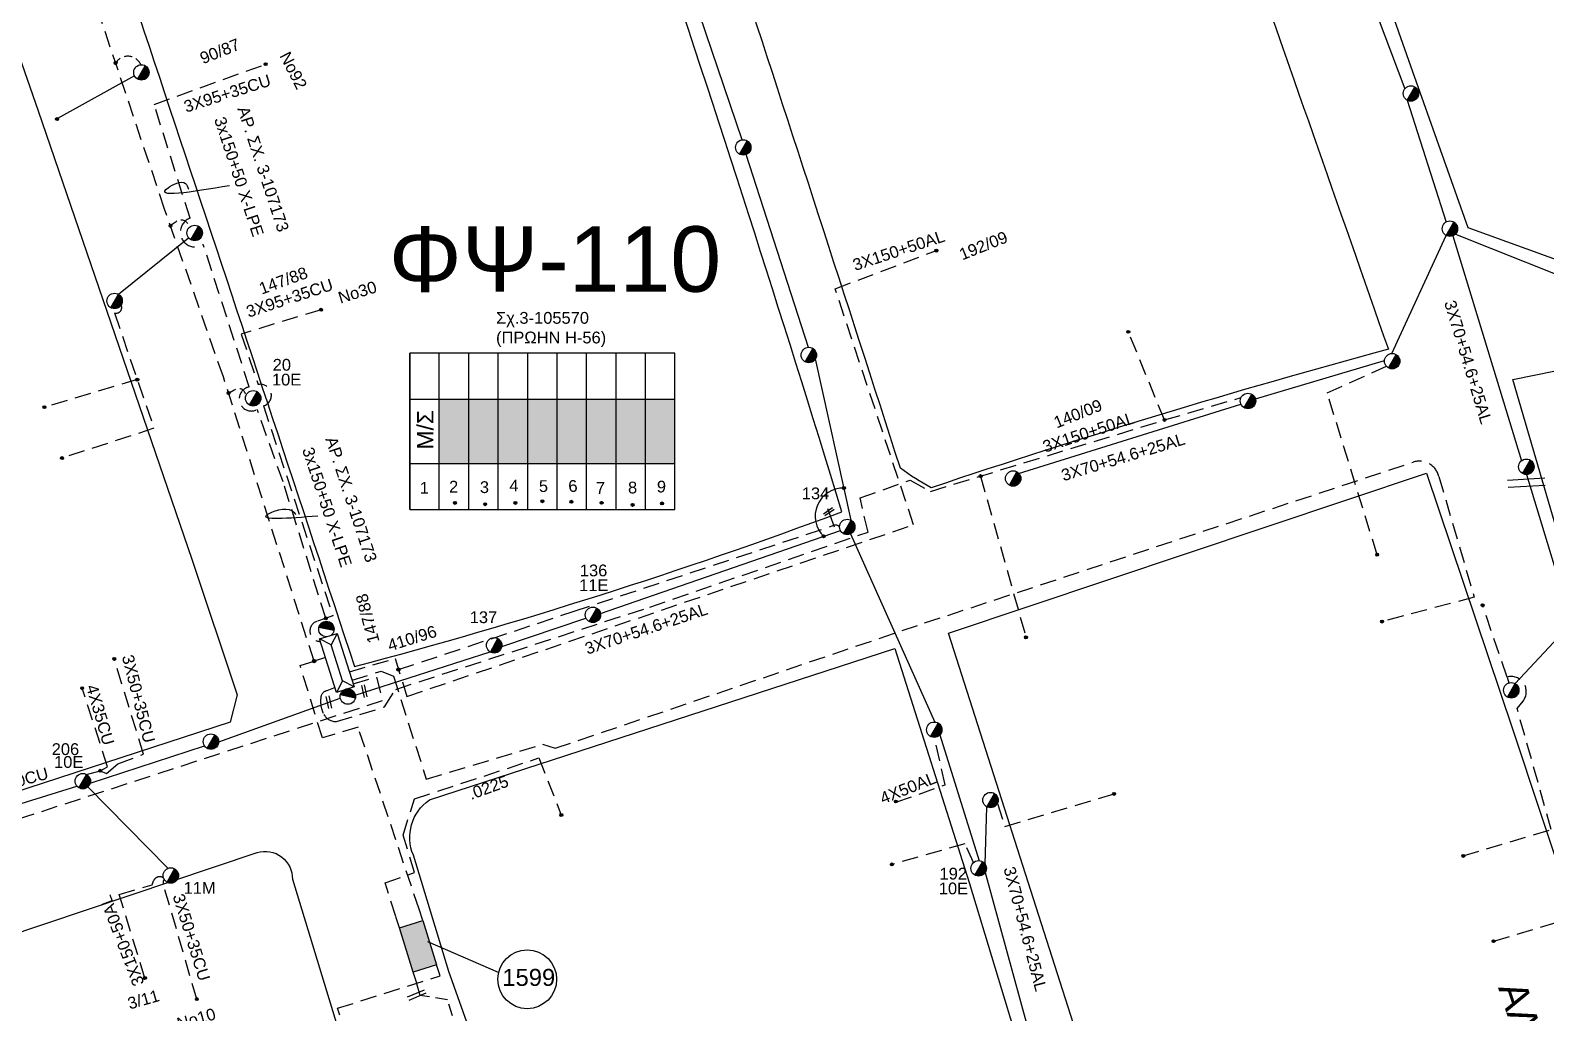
# Model space of a CAD drawing. Header units: millimetres. Extents: x 8791 to 11104, y 1833 to 2902.
# Drawn here: x 10250 to 10486.3, y 1958.5 to 2111.8 of the extents above; entities that cross this region are included whole.
import ezdxf
from ezdxf.enums import TextEntityAlignment as Align

# ---------------------------------------------------------------- set-up
doc = ezdxf.new("R2010")
doc.units = ezdxf.units.MM
doc.linetypes.add('DASHED', pattern=[19.05, 12.7, -6.35])
for name, color, linetype in [('Link Box 4 Διευθύνσεων', 7, 'Continuous'), ('Άγνωστα', 7, 'Continuous'), ('Ασφαλειοκιβώτια Χ.Τ 9 αναχωρήσεων', 7, 'Continuous'), ('Γέφυρες Εναερίου Δικτύου', 7, 'Continuous'), ('Γυμνά εναέρια ΧΤ (3Φ)   3x50+35CU', 7, 'Continuous'), ('Γυμνά εναέρια ΧΤ (3Φ)   4x35CU', 7, 'Continuous'), ('Γυμνά εναέρια ΧΤ (3Φ)   4x50AL', 7, 'Continuous'), ('Επιγραφές - Σχήματα', 7, 'Continuous'), ('Καλώδια ΧΤ   3x150+50AL', 7, 'DASHED'), ('Καλώδια ΧΤ   3x150+50AL XLPE', 7, 'DASHED'), ('Καλώδια ΧΤ   3x150AL+50CU', 7, 'DASHED'), ('Καλώδια ΧΤ   3x95+35CU', 7, 'DASHED'), ('Μηχανική τομή', 7, 'Continuous'), ('Στύλος ΦΜ', 7, 'Continuous'), ('Στύλος ΦΜ @ 1', 7, 'Continuous'), ('Συνδέσεις', 7, 'Continuous'), ('Συνεστραμμένα ΧΤ   3x70+54.6+25AL', 7, 'SYN_LINE'), ('Τομή', 7, 'Continuous'), ('Υποσταθμός εναέριος 2 στύλων', 7, 'Continuous'), ('Υποσταθμός πόλεως', 7, 'Continuous'), ('Υπόβαθρο ΔΕΗ', 7, 'Continuous'), ('Υπόγεια Καλώδια Δικτύου ΧΤ   .10', 7, 'DASHED'), ('Υπόγεια καλώδια Παροχών ΧΤ   .0225', 7, 'DASHED')]:
    doc.layers.add(name, color=color, linetype=linetype)
doc.styles.add('ar', font='ARIAL.TTF')
doc.styles.add('arial', font='ARIAL.TTF')
doc.styles.get("Standard").update_dxf_attribs({"font": 'ARIAL.TTF'})
doc.linetypes.add('SYN_LINE', pattern='A,0.5,-0.0001,["/\\/\\/\\/",Standard,S=0.1,R=0,X=0,Y=-0.05],-0.25', length=0.7501)

# ---------------------------------------------------------------- blocks, each defined once
blk = doc.blocks.new('ΥΠΑΡΧΩΝ ΤΣΙΜΕΝΤΕΝΙΟΣ ΣΤΥΛΟΣ')
at = {"layer": 'Στύλος ΦΜ'}
blk.add_hatch(color=256, dxfattribs=at).paths.add_polyline_path([(-1.29, -2.28, 0.574793), (2.62, 0, 0.268822), (1.3, 2.27)])
blk.add_line((-1.29, -2.28), (1.3, 2.27), dxfattribs=at)
blk.add_circle((0, 0), 2.62, dxfattribs=at)
at = {"layer": 'Στύλος ΦΜ', "flags": 4}
for tag, p in [('ΑΡΙΘΜΟΣ', (-4.68, 8.05)), ('ΤΥΠΟΣ', (-4.91, 3.03))]:
    blk.add_attdef(tag, p, '', height=4, dxfattribs=at)
blk = doc.blocks.new('ΥΠΟΣΤΑΘΜΟΣ ΕΝΑΕΡΙΟΣ ΕΠΙ 2 ΣΤΥΛΩΝ')
at = {"layer": 'Υποσταθμός εναέριος 2 στύλων', "linetype": 'Continuous'}
for points in [[(-11.97, -2.11, 0.574793), (-8.45, -0.07, 0.268822), (-9.64, 1.98)], [(9.68, -2.15, 0.574793), (13.19, -0.1, 0.268822), (12.01, 1.95)]]:
    blk.add_hatch(color=256, dxfattribs=at).paths.add_polyline_path(points)
for p, q in [((-11.97, -2.11), (-9.64, 1.98)), ((9.68, -2.15), (12.01, 1.95))]:
    blk.add_line(p, q, dxfattribs=at)
for centre in [(-10.81, -0.07), (10.84, -0.1)]:
    blk.add_circle(centre, 2.36, dxfattribs=at)
at = {"layer": 'Υποσταθμός πόλεως', "linetype": 'Continuous', "ltscale": 40}
blk.add_lwpolyline([(-8.57, 2.82), (8.57, 2.82), (8.57, -2.82), (-8.57, -2.82)], close=True, dxfattribs=at)
for points in [[(-5.75, 0), (-8.57, 2.82)], [(-8.57, -2.82), (-5.75, 0)], [(-5.75, 0), (5.75, 0)], [(5.75, 0), (8.57, 2.82)], [(8.57, -2.82), (5.75, 0)]]:
    blk.add_lwpolyline(points, dxfattribs=at)
at = {"layer": 'Υποσταθμός εναέριος 2 στύλων', "ltscale": 40, "flags": 1}
for tag, p in [('ΜΕΤΑΣΧΗΜΑΤΙΣΜΟΣ', (14.09, 2.51)), ('ΙΣΧΥΣ', (14.07, -0.28)), ('ΑΡΙΘΜΟΣ', (14.19, -3))]:
    blk.add_attdef(tag, p, '', height=1.8, dxfattribs=at)
blk = doc.blocks.new('ΤΟΜΗ')
at = {"layer": 'Τομή', "ltscale": 40}
for p, q in [((-5.68, 0), (5.68, 0)), ((5.68, -2.33), (-5.68, -2.33))]:
    blk.add_line(p, q, dxfattribs=at)
blk = doc.blocks.new('ΑΣΦΑΛΕΙΟΚΙΒΩΤΙΟ ΥΠΟΣΤΑΘΜΟΥ 9 ΑΝΑΧΩΡΗΣΕΩΝ')
at = {"layer": 'Ασφαλειοκιβώτια Χ.Τ 9 αναχωρήσεων', "ltscale": 40}
for p, q in [((-23.8, 40.36), (24.02, 40.36)), ((-9.72, 40.36), (-9.72, -40.64)), ((9.94, 40.36), (9.94, -40.64)), ((-23.8, 31.36), (24.02, 31.36)), ((-23.8, 22.36), (24.02, 22.36)), ((-23.8, 13.36), (24.02, 13.36)), ((-23.8, 4.36), (24.02, 4.36)), ((-23.8, -4.64), (24.02, -4.64)), ((-23.8, -13.64), (24.02, -13.64)), ((-23.8, -22.64), (24.02, -22.64)), ((-23.8, -31.64), (24.02, -31.64))]:
    blk.add_line(p, q, dxfattribs=at)
at = {"layer": 'Ασφαλειοκιβώτια Χ.Τ 9 αναχωρήσεων'}
blk.add_lwpolyline([(-23.8, -40.64), (24.02, -40.64), (24.02, 40.36), (-23.8, 40.36)], close=True, dxfattribs=at)
for s, rotation, p in [('1', 270, (-18.96, 37.31)), ('2', 270, (-18.6, 28.38)), ('3', 270, (-18.74, 18.97)), ('4', 270, (-18.26, 9.95)), ('5', 270, (-18.42, 0.93)), ('6', 274.9707, (-18.52, -8.21)), ('7', 270, (-19, -16.47)), ('8', 270, (-18.86, -26.29)), ('9', 266.863, (-18.5, -35))]:
    blk.add_text(s, height=3.6, rotation=rotation, dxfattribs=at).set_placement(p)
at = {"layer": 'Ασφαλειοκιβώτια Χ.Τ 9 αναχωρήσεων', "ltscale": 40}
for tag, height, p in [('ΟΝΟΜΑ', 5, (-0.16, 44.31)), ('ΚΕΙΜΕΝΟ 1', 2, (17.06, 35.59)), ('ΚΕΙΜΕΝΟ 2', 2, (17.06, 26.88)), ('ΚΕΙΜΕΝΟ 3', 2, (17.06, 17.69)), ('ΚΕΙΜΕΝΟ 4', 2, (17.06, 8.71)), ('ΚΕΙΜΕΝΟ 5', 2, (17.06, -0.13)), ('ΚΕΙΜΕΝΟ 6', 2, (17.06, -9.05)), ('ΚΕΙΜΕΝΟ 7', 2, (17.06, -18.13)), ('ΚΕΙΜΕΝΟ 8', 2, (17.06, -26.85)), ('ΚΕΙΜΕΝΟ 9', 2, (17.06, -35.99)), ('ΣΧ', 2, (-0.1, -42.64))]:
    blk.add_attdef(tag, text='', height=height, dxfattribs=at).set_placement(p, align=Align.MIDDLE_CENTER)
blk = doc.blocks.new('_ΣΥΝΔΕΣΗ')
at = {"layer": 'Συνδέσεις', "linetype": 'SYN_LINE', "ltscale": 40}
blk.add_hatch(color=256, dxfattribs=at).paths.add_polyline_path([(0.5, -0.01, 1), (-0.5, -0.01, 1)])
at = {"layer": 'Συνδέσεις'}
blk.add_circle((0, -0.01), 0.5, dxfattribs=at)
blk = doc.blocks.new('ΜΗΧΑΝΙΚΗ ΤΟΜΗ')
at = {"layer": 'Μηχανική τομή', "ltscale": 40}
for p, q in [((-1.89, 0.78), (1.89, 0.78)), ((1.89, 0), (-1.89, 0))]:
    blk.add_line(p, q, dxfattribs=at)
blk = doc.blocks.new('LINK BOX 4 ΑΝΑΧΩΡΗΣΕΩΝ')
at = {"layer": 'Link Box 4 Διευθύνσεων', "ltscale": 40}
blk.add_hatch(color=256, dxfattribs=at).paths.add_polyline_path([(-3.54, 0), (-3.54, -4.67), (3.54, -4.67), (3.54, 0)])
for p, q in [((-3.54, 0), (-5.33, 0)), ((5.33, 0), (3.54, 0)), ((-3.54, -4.67), (-5.33, -4.67)), ((5.33, -4.67), (3.54, -4.67))]:
    blk.add_line(p, q, dxfattribs=at)
blk.add_lwpolyline([(-3.54, -4.67), (-3.54, 0), (3.54, 0), (3.54, -4.67)], close=True, dxfattribs=at)
blk = doc.blocks.new('τομή_')
at = {"layer": 'Επιγραφές - Σχήματα'}
for p, q in [((-1.29, -0.22), (0.13, 0.75)), ((-1.08, -0.46), (0.34, 0.51)), ((-0.66, 0.62), (-0.29, -0.37))]:
    blk.add_line(p, q, dxfattribs=at)

msp = doc.modelspace()

# ---------------------------------------------------------------- hatches: boundary and pattern name
at = {"layer": 'Ασφαλειοκιβώτια Χ.Τ 9 αναχωρήσεων', "ltscale": 20}
for color, points in [(30, [(10313.75, 2054.23), (10313.75, 2044.2), (10318.34, 2044.2), (10318.34, 2054.23)]), (62, [(10318.34, 2054.23), (10318.34, 2044.2), (10322.94, 2044.2), (10322.94, 2054.23)]), (133, [(10322.94, 2054.23), (10322.94, 2044.2), (10327.53, 2044.2), (10327.53, 2054.23)]), (6, [(10327.53, 2054.23), (10327.53, 2044.2), (10332.13, 2044.2), (10332.13, 2054.23)]), (151, [(10332.13, 2054.23), (10332.13, 2044.2), (10336.72, 2044.2), (10336.72, 2054.23)]), (1, [(10336.72, 2054.23), (10336.72, 2044.2), (10341.31, 2044.2), (10341.31, 2054.23)]), (5, [(10341.31, 2054.23), (10341.31, 2044.2), (10345.91, 2044.2), (10345.91, 2054.23)]), (2, [(10345.91, 2054.23), (10345.91, 2044.2), (10350.5, 2044.2), (10350.5, 2054.23)])]:
    msp.add_hatch(color=color, dxfattribs=at).paths.add_polyline_path(points)

# ---------------------------------------------------------------- linework, layer by layer
at = {"layer": 'Άγνωστα', "color": 151, "linetype": 'SYN_LINE', "ltscale": 15}
msp.add_lwpolyline([(10266.21, 2104.7), (10254.2, 2098)], dxfattribs=at)
at = {"layer": 'Άγνωστα', "color": 151, "linetype": 'DASHED', "ltscale": 0.2}
msp.add_lwpolyline([(10264.14, 2068.93, -0.657599), (10263.1, 2067.68), (10269.26, 2049.69, -0.042907), (10269.26, 2049.69), (10254.91, 2045.04)], format="xyb", dxfattribs=at)
msp.add_lwpolyline([(10266.66, 2057.29), (10252.16, 2052.99)], dxfattribs=at)
at = {"layer": 'Άγνωστα', "color": 62, "linetype": 'DASHED', "ltscale": 0.2}
msp.add_lwpolyline([(10398.16, 2042.24), (10405.3, 2016.86)], dxfattribs=at)
at = {"layer": 'Γέφυρες Εναερίου Δικτύου', "color": 133, "linetype": 'DASHED', "ltscale": 0.2}
msp.add_lwpolyline([(10299.73, 2011.71), (10306.85, 2013.79), (10306.85, 2013.79), (10308.71, 2007.86), (10387.7, 2034.65), (10375.48, 2071.47), (10391.28, 2077.41)], dxfattribs=at)
at = {"layer": 'Γέφυρες Εναερίου Δικτύου', "color": 62, "linetype": 'DASHED', "ltscale": 0.2}
msp.add_lwpolyline([(10460, 2029.97), (10452.22, 2055.23), (10461.45, 2059.38)], dxfattribs=at)
at = {"layer": 'Γέφυρες Εναερίου Δικτύου', "color": 1, "linetype": 'DASHED', "ltscale": 0.2}
msp.add_lwpolyline([(10300.15, 2010.39), (10304.69, 2011.81), (10306.61, 2011), (10311.72, 1994.96), (10329.87, 2000.4), (10331.82, 1999.77), (10389.43, 2019.32), (10465.62, 2044.41, -0.439227), (10469.62, 2042.18), (10475.14, 2023.34), (10460.77, 2019.55)], format="xyb", dxfattribs=at)
at = {"layer": 'Γέφυρες Εναερίου Δικτύου', "color": 133, "linetype": 'DASHED', "ltscale": 0.2}
msp.add_lwpolyline([(10307.39, 2012.06), (10334.79, 2021.16), (10375.28, 2034.56, -0.319736), (10376.17, 2034.28)], format="xyb", dxfattribs=at)
at = {"layer": 'Γέφυρες Εναερίου Δικτύου', "color": 27, "linetype": 'DASHED', "ltscale": 0.2}
for points in [[(10480.25, 2010.89), (10476.45, 2022.07)], [(10400.79, 1991.16), (10401.94, 1987.57), (10418.97, 1992.65)], [(10397.06, 1981.94), (10395.73, 1984.86), (10384.32, 1981.65)]]:
    msp.add_lwpolyline(points, dxfattribs=at)
for points in [[(10473.43, 1982.97), (10487.16, 1987.12), (10481.83, 2005.96), (10482.76, 2007.15, 0.721494), (10480.25, 2010.89), (10480.55, 2009.97)], [(10478.18, 1969.68), (10503.36, 1977.17, -0.282075), (10504.64, 1976.83, 0.429014)]]:
    msp.add_lwpolyline(points, format="xyb", dxfattribs=at)
at = {"layer": 'Γέφυρες Εναερίου Δικτύου', "color": 2}
for points in [[(10279.36, 2000.78), (10298.3, 2007.61)], [(10259.32, 1994.32), (10277.16, 2000.15)], [(10222.76, 1983.15), (10257.24, 1993.87)]]:
    msp.add_lwpolyline(points, dxfattribs=at)
at = {"layer": 'Γυμνά εναέρια ΧΤ (3Φ)   3x50+35CU', "color": 2, "linetype": 'DASHED', "ltscale": 0.2}
msp.add_lwpolyline([(10260.86, 1996.28), (10261.85, 1995.84), (10263.63, 1997.36), (10267.63, 1998.84), (10263.06, 2013.72)], dxfattribs=at)
msp.add_lwpolyline([(10275.94, 1960.64), (10270.71, 1978.63, -0.247115), (10270.86, 1979.33, -0.473413)], format="xyb", dxfattribs=at)
at = {"layer": 'Γυμνά εναέρια ΧΤ (3Φ)   4x35CU', "color": 2, "linetype": 'DASHED', "ltscale": 0.2}
msp.add_lwpolyline([(10258.76, 1995.69), (10260.86, 1996.28), (10262.03, 1996.9), (10258.06, 2009.15)], dxfattribs=at)
at = {"layer": 'Γυμνά εναέρια ΧΤ (3Φ)   4x50AL', "color": 27, "linetype": 'DASHED', "ltscale": 0.2}
msp.add_lwpolyline([(10384.97, 1991.37), (10392.63, 1994.08), (10390.96, 2001.47)], dxfattribs=at)
at = {"layer": 'Επιγραφές - Σχήματα'}
msp.add_lwpolyline([(10322.98, 1964.77), (10311.98, 1969.56)], dxfattribs=at)
msp.add_circle((10327.46, 1963.74), 4.59, dxfattribs=at)
at = {"layer": 'Επιγραφές - Σχήματα', "color": 0, "ltscale": 0.2}
for points in [[(10281.06, 2087.53), (10271.45, 2087.21), (10274.18, 2087.9), (10274.64, 2086.98)], [(10294.8, 2035.99), (10286.93, 2036.23), (10290.81, 2036.81), (10291.38, 2036.27)]]:
    msp.add_spline(points, degree=3, dxfattribs=at)
at = {"layer": 'Καλώδια ΧΤ   3x150+50AL', "color": 62, "ltscale": 0.2}
msp.add_lwpolyline([(10426.84, 2050.99), (10421.2, 2064.75)], dxfattribs=at)
msp.add_lwpolyline([(10297.49, 2009.25), (10296.2, 2008.74, 0.340825), (10295.29, 2007.74, 0.164251), (10295.76, 2005.02, 0.268737), (10297.73, 2003.93), (10305.19, 2006.22), (10306.97, 2008.97), (10346.59, 2021.8), (10380.61, 2033.49), (10379.36, 2038.84), (10387.16, 2041.59), (10390.35, 2039.85), (10426.84, 2050.99), (10438.79, 2054.5)], format="xyb", dxfattribs=at)
at = {"layer": 'Καλώδια ΧΤ   3x150+50AL', "color": 2, "ltscale": 0.2}
msp.add_lwpolyline([(10267.86, 1963.93), (10263.84, 1976.97), (10269, 1978.47), (10269.2, 1979.07, -0.513125), (10270.76, 1979.53, -1.974797)], format="xyb", dxfattribs=at)
at = {"layer": 'Καλώδια ΧΤ   3x150+50AL XLPE', "color": 151, "ltscale": 0.2}
msp.add_lwpolyline([(10296.01, 2013.93), (10294.22, 2013.38), (10280.08, 2057.72), (10280.08, 2057.72, -0.480452), (10280.08, 2057.72), (10270.92, 2083.88, -0.500784), (10270.92, 2083.88), (10252.6, 2138.53), (10252.6, 2138.53)], format="xyb", dxfattribs=at)
at = {"layer": 'Καλώδια ΧΤ   3x150+50AL XLPE', "color": 6, "ltscale": 0.2}
for points in [[(10296.06, 2020.05), (10289.39, 2041.35), (10285.36, 2052.62), (10285.36, 2052.62, -1.176345), (10284.12, 2056.15), (10276.95, 2078.35, -1.11568), (10274.88, 2082.47), (10269.28, 2100.22), (10286.45, 2106.42)], [(10295.31, 2068.19), (10282.87, 2064.39), (10285.5, 2056.52, -0.954139), (10286.35, 2053.18), (10297.15, 2020.42), (10297.15, 2020.42), (10294.65, 2019.57, 0.853882), (10295.21, 2016.44)]]:
    msp.add_lwpolyline(points, format="xyb", dxfattribs=at)
at = {"layer": 'Καλώδια ΧΤ   3x150+50AL XLPE', "color": 151, "ltscale": 0.2}
msp.add_lwpolyline([(10310.61, 1974.65), (10301.09, 2003.08), (10295.53, 2001.38), (10292.05, 2012.69), (10294.22, 2013.38)], dxfattribs=at)
at = {"layer": 'Καλώδια ΧΤ   3x150+50AL XLPE', "color": 2, "ltscale": 0.15}
msp.add_lwpolyline([(10348.88, 1857.54), (10346.89, 1861.8, -0.322059), (10346.11, 1866.25), (10342.5, 1875.4), (10327.1, 1921.01, -1.012289), (10325.8, 1925.23), (10315.03, 1960.54), (10310.77, 1961.21), (10310.25, 1963.13)], format="xyb", dxfattribs=at)
at = {"layer": 'Καλώδια ΧΤ   3x150+50AL XLPE', "color": 151, "ltscale": 0.1}
msp.add_arc((10265.17, 2105.51), 2.23, 23.5403, 148.2762, dxfattribs=at)
for points in [[(10271.83, 2081.27), (10274.14, 2082.02), (10274.61, 2080.84), (10274.58, 2080.82)], [(10280.89, 2055.2), (10283, 2055.78), (10283.63, 2054.86)]]:
    msp.add_spline(points, degree=3, dxfattribs=at)
at = {"layer": 'Καλώδια ΧΤ   3x150AL+50CU', "color": 30, "ltscale": 0.2}
msp.add_lwpolyline([(10300.32, 2009.84), (10303.98, 2010.88), (10304.86, 2007.17), (10242.58, 1986.91), (10236.97, 1985.76), (10212.72, 1977.57), (10205.46, 1983.24), (10204.12, 1987.8)], dxfattribs=at)
at = {"layer": 'Συνεστραμμένα ΧΤ   3x70+54.6+25AL', "color": 151, "ltscale": 20}
for points in [[(10457.02, 2121.97), (10464.32, 2102.65)], [(10464.68, 2100.87), (10470.74, 2081.87)], [(10471.79, 2079.71), (10482.51, 2044.62)]]:
    msp.add_lwpolyline(points, dxfattribs=at)
at = {"layer": 'Συνεστραμμένα ΧΤ   3x70+54.6+25AL', "color": 5, "ltscale": 20}
for points in [[(10360.96, 2094.69), (10353.39, 2117.11)], [(10371.33, 2062.32), (10361.61, 2092.4)], [(10377.97, 2035.35), (10372.42, 2060.52)], [(10338.89, 2020.81), (10376.3, 2033.75)], [(10300.66, 2008.07), (10321.71, 2014.8)]]:
    msp.add_lwpolyline(points, dxfattribs=at)
at = {"layer": 'Συνεστραμμένα ΧΤ   3x70+54.6+25AL', "color": 62, "ltscale": 20}
for points in [[(10462.31, 2061.38), (10470.76, 2079.78)], [(10472.21, 2080), (10494.43, 2071.13)], [(10441.02, 2054.29), (10461.15, 2060.28)], [(10404.06, 2042.63), (10438.76, 2053.48)]]:
    msp.add_lwpolyline(points, dxfattribs=at)
at = {"layer": 'Συνεστραμμένα ΧΤ   3x70+54.6+25AL', "color": 151, "linetype": 'SYN_LINE', "ltscale": 15}
msp.add_lwpolyline([(10263.71, 2070.6), (10274.66, 2079.43)], dxfattribs=at)
at = {"layer": 'Συνεστραμμένα ΧΤ   3x70+54.6+25AL', "color": 27, "ltscale": 20}
for points in [[(10483.28, 2042.49), (10490.08, 2020.08)], [(10377.9, 2033.23), (10391.03, 2003.87)], [(10481.51, 2009.86), (10489.81, 2018.7)], [(10391.82, 2001.85), (10397.92, 1982.24)], [(10398.88, 1980.4), (10405.44, 1956.45)]]:
    msp.add_lwpolyline(points, dxfattribs=at)
at = {"layer": 'Συνεστραμμένα ΧΤ   3x70+54.6+25AL', "color": 5, "ltscale": 15}
msp.add_lwpolyline([(10323.49, 2015.66), (10336.63, 2020.06)], dxfattribs=at)
at = {"layer": 'Συνεστραμμένα ΧΤ   3x70+54.6+25AL', "color": 2, "ltscale": 20}
msp.add_lwpolyline([(10258.96, 1993.75), (10271.44, 1981.05)], dxfattribs=at)
at = {"layer": 'Συνεστραμμένα ΧΤ   3x70+54.6+25AL', "color": 27, "ltscale": 10}
msp.add_lwpolyline([(10398.85, 1981.72), (10399.12, 1990.64)], dxfattribs=at)
at = {"layer": 'Υπόβαθρο ΔΕΗ'}
for points in [[(10299.55, 2308.2, -0.007855), (10369.42, 2326.53, 0.001337), (10414.66, 2196.08, -0.000619), (10461.75, 2062.02, 0.014697), (10390.46, 2040.42, -0.036198), (10385.66, 2043.47, 0.001831), (10334.19, 2201.38, 0.002955), (10299.55, 2308.2, -0.869553)], [(10288.72, 2304.81), (10244.51, 2293.9, -0.233538), (10221.57, 2250.32), (10249.09, 2167.29, -0.001469), (10300.53, 2012.52, 0.024015), (10376.55, 2036.66, 0.00669), (10346.85, 2129.18, -0.000418), (10302.39, 2263.44, 0.059812)], [(10197.29, 2238.7), (10204.57, 2235.4), (10228.24, 2165.33), (10251.22, 2099.24), (10275.18, 2029.26), (10282.25, 2008.11), (10281.12, 2003.83), (10210.66, 1980.87), (10205.86, 1985.89), (10189.86, 2034.26), (10167.57, 2095.24), (10147.52, 2151.57), (10133.93, 2191.39), (10114.7, 2246.54, -0.345737), (10117.03, 2254.04), (10138.72, 2262.89), (10149.68, 2258.54, 0.167628), (10181.38, 2236.98, 0.102716), (10197.29, 2238.7, -0.438157)], [(10414.11, 2251.21), (10465.53, 2105.37), (10474.15, 2081.04), (10495.8, 2073.19), (10586.15, 2102.85), (10634.16, 2117.67, -0.388703), (10661.4, 2158.84), (10650.84, 2234.54, 0.107065), (10591.91, 2212.83, -0.239789), (10617.39, 2176.57, -0.309908), (10597.54, 2145.94, -0.164304), (10570.07, 2145.37, 0.250186)], [(10540.65, 1866.37), (10503.43, 1983.69), (10492.92, 2017.13), (10481.16, 2057.29), (10552.08, 2071.73, 0.066418), (10598.59, 2018.46, 0.129806), (10622.2, 2004.95, -0.356061), (10622.92, 1998.19, 0.044589), (10612.85, 1931.19, 0.074929), (10615.47, 1894.01, -0.666841), (10614.22, 1889.96, 0.103243)], [(10353.42, 1857.39), (10315.23, 1964.96), (10309.71, 1983.08, -0.354248), (10312.21, 1991.71), (10384.81, 2015.33), (10396.36, 1978.86), (10412.38, 1926), (10433.83, 1855.69)], [(10252.87, 1857.49), (10220.91, 1957.63, -0.452766), (10225.74, 1963.47), (10285.34, 1983.49, -0.514892), (10290.85, 1979.33), (10328.94, 1854.2)]]:
    msp.add_lwpolyline(points, format="xyb", dxfattribs=at)
for points in [[(10445.44, 1856.83), (10412.66, 1956.8), (10393.15, 2017.75), (10467.7, 2042.69), (10481.12, 2002.79), (10498.62, 1950.01), (10528.73, 1855.69)], [(10374.66, 2036.19), (10375.35, 2034.32)]]:
    msp.add_lwpolyline(points, dxfattribs=at)
msp.add_arc((10376.76, 2035.99), 4.39, 88.7165, 225.5901, dxfattribs=at)
at = {"layer": 'Υπόγεια Καλώδια Δικτύου ΧΤ   .10', "color": 151, "ltscale": 0.2}
msp.add_lwpolyline([(10294.08, 1928.52), (10306.3, 1932.73), (10297.9, 1959.21), (10313.88, 1964.28)], dxfattribs=at)
at = {"layer": 'Υπόγεια καλώδια Παροχών ΧΤ   .0225', "color": 151, "ltscale": 0.2}
msp.add_lwpolyline([(10306.98, 1973.51), (10305.31, 1978.79), (10309.91, 1980.38), (10308.1, 1986.22), (10309.89, 1991.87), (10329.29, 1998.26), (10332.78, 1989.36)], dxfattribs=at)

# ---------------------------------------------------------------- block references
at = {"layer": 'Link Box 4 Διευθύνσεων', "xscale": 1.020964477892855, "yscale": 0.8167715823142845, "zscale": 1.020964477892855, "rotation": 287.5056305739137}
msp.add_blockref('LINK BOX 4 ΑΝΑΧΩΡΗΣΕΩΝ', (10312.25, 1969.46), dxfattribs=at)
at = {"layer": 'Ασφαλειοκιβώτια Χ.Τ 9 αναχωρήσεων', "xscale": 0.5104822389464277, "yscale": 0.5104822389464277, "zscale": 0.5104822389464277, "rotation": 90}
msp.add_blockref('ΑΣΦΑΛΕΙΟΚΙΒΩΤΙΟ ΥΠΟΣΤΑΘΜΟΥ 9 ΑΝΑΧΩΡΗΣΕΩΝ', (10329.76, 2049.16), dxfattribs=at)
at = {"layer": 'Επιγραφές - Σχήματα', "xscale": 1.020964477892855, "yscale": 1.020964477892855, "zscale": 1.020964477892855}
msp.add_blockref('τομή_', (10374.96, 2036.56), dxfattribs=at)
at = {"layer": 'Μηχανική τομή', "xscale": 0.5104822389461051, "yscale": 0.5104822389461051, "zscale": 0.5104822389461051, "rotation": 282.2351461511415}
for p in [(10301.87, 2008.64), (10296.33, 2006.91)]:
    msp.add_blockref('ΜΗΧΑΝΙΚΗ ΤΟΜΗ', p, dxfattribs=at)
at = {"layer": 'Στύλος ΦΜ @ 1', "ltscale": 40, "xscale": 0.4594340150515993, "yscale": 0.4594340150515993, "zscale": 0.4594340150515993}
for p in [(10267.3, 2105.21), (10465.27, 2101.92), (10361.15, 2093.51), (10471.35, 2080.83), (10275.61, 2080.17), (10263.12, 2069.56), (10371.38, 2061.12), (10462.35, 2060.17), (10439.86, 2053.96), (10483.27, 2043.69), (10403.24, 2041.86), (10480.91, 2008.82), (10278.15, 2000.82), (10390.94, 2002.67), (10399.71, 1991.69)]:
    msp.add_blockref('ΥΠΑΡΧΩΝ ΤΣΙΜΕΝΤΕΝΙΟΣ ΣΤΥΛΟΣ', p, dxfattribs=at)
at = {"layer": 'Στύλος ΦΜ @ 1', "ltscale": 40}
ref = msp.add_blockref('ΥΠΑΡΧΩΝ ΤΣΙΜΕΝΤΕΝΙΟΣ ΣΤΥΛΟΣ', (10284.73, 2054.38), dxfattribs=dict(at, xscale=0.4594340150515993, yscale=0.4594340150515993, zscale=0.4594340150515993))
ref.add_attrib('ΤΥΠΟΣ', '10E', (10287.66, 2056.37), dxfattribs={"layer": 'Στύλος ΦΜ', "height": 1.838, "flags": 4})
ref.add_attrib('ΑΡΙΘΜΟΣ', '20', (10287.77, 2058.68), dxfattribs={"layer": 'Στύλος ΦΜ', "height": 1.838, "flags": 4})
ref = msp.add_blockref('ΥΠΑΡΧΩΝ ΤΣΙΜΕΝΤΕΝΙΟΣ ΣΤΥΛΟΣ', (10377.37, 2034.31), dxfattribs=dict(at, xscale=0.4594340150515993, yscale=0.4594340150515993, zscale=0.4594340150515993))
ref.add_attrib('ΤΥΠΟΣ', '134', (10370.28, 2038.62), dxfattribs={"layer": 'Στύλος ΦΜ', "height": 1.838, "flags": 4})
ref = msp.add_blockref('ΥΠΑΡΧΩΝ ΤΣΙΜΕΝΤΕΝΙΟΣ ΣΤΥΛΟΣ', (10337.71, 2020.59), dxfattribs=dict(at, xscale=0.4594340150515993, yscale=0.4594340150515993, zscale=0.4594340150515993))
ref.add_attrib('ΤΥΠΟΣ', '11E', (10335.56, 2024.29), dxfattribs={"layer": 'Στύλος ΦΜ', "height": 1.838, "flags": 4})
ref.add_attrib('ΑΡΙΘΜΟΣ', '136', (10335.67, 2026.6), dxfattribs={"layer": 'Στύλος ΦΜ', "height": 1.838, "flags": 4})
ref = msp.add_blockref('ΥΠΑΡΧΩΝ ΤΣΙΜΕΝΤΕΝΙΟΣ ΣΤΥΛΟΣ', (10322.31, 2015.84), dxfattribs=dict(at, xscale=0.4594340150515993, yscale=0.4594340150515993, zscale=0.4594340150515993))
ref.add_attrib('ΤΥΠΟΣ', '137', (10318.5, 2019.3), dxfattribs={"layer": 'Στύλος ΦΜ', "height": 1.838, "flags": 4})
ref = msp.add_blockref('ΥΠΑΡΧΩΝ ΤΣΙΜΕΝΤΕΝΙΟΣ ΣΤΥΛΟΣ', (10258.16, 1994.65), dxfattribs=dict(at, xscale=0.4594340150515993, yscale=0.4594340150515993, zscale=0.4594340150515993))
ref.add_attrib('ΤΥΠΟΣ', '10E', (10253.68, 1996.72), dxfattribs={"layer": 'Στύλος ΦΜ', "height": 1.838, "flags": 4})
ref.add_attrib('ΑΡΙΘΜΟΣ', '206', (10253.31, 1998.72), dxfattribs={"layer": 'Στύλος ΦΜ', "height": 1.838, "flags": 4})
ref = msp.add_blockref('ΥΠΑΡΧΩΝ ΤΣΙΜΕΝΤΕΝΙΟΣ ΣΤΥΛΟΣ', (10271.89, 1979.93), dxfattribs=dict(at, xscale=0.4594340150515993, yscale=0.4594340150515993, zscale=0.4594340150515993))
ref.add_attrib('ΤΥΠΟΣ', '11M', (10273.88, 1977.07), dxfattribs={"layer": 'Στύλος ΦΜ', "height": 1.838, "flags": 4})
ref = msp.add_blockref('ΥΠΑΡΧΩΝ ΤΣΙΜΕΝΤΕΝΙΟΣ ΣΤΥΛΟΣ', (10397.86, 1981.04), dxfattribs=dict(at, xscale=0.4594340150515993, yscale=0.4594340150515993, zscale=0.4594340150515993))
ref.add_attrib('ΤΥΠΟΣ', '10E', (10391.65, 1976.99), dxfattribs={"layer": 'Στύλος ΦΜ', "height": 1.838, "flags": 4})
ref.add_attrib('ΑΡΙΘΜΟΣ', '192', (10391.76, 1979.3), dxfattribs={"layer": 'Στύλος ΦΜ', "height": 1.838, "flags": 4})
at = {"layer": 'Συνδέσεις', "zscale": 0.4594340150518314}
for p, xscale, yscale in [((10263.27, 2106.69), 0.4594340150518314, 0.4594340150518314), ((10286.67, 2106.5), 0.4594340150518314, 0.4594340150518314), ((10254.14, 2097.93), 0.4594340150518314, 0.4594340150518314), ((10271.84, 2081.27), 0.4594340150518314, 0.4594340150518314), ((10391.28, 2077.41), 0.4594340150518314, 0.4594340150518314), ((10295.31, 2068.19), 0.4594340150518314, 0.4594340150518314), ((10421.2, 2064.75), 0.4594340150518314, 0.4594340150518314), ((10266.66, 2057.29), 0.4594340150518314, 0.4594340150518314), ((10280.89, 2055.21), 0.4594340150518314, 0.4594340150518314), ((10252.17, 2052.99), 0.4594340150518314, 0.4594340150518314), ((10426.84, 2051), 0.4594340150518314, 0.4594340150518314), ((10254.92, 2045.05), 0.4594340150518314, 0.4594340150518314), ((10398.16, 2042.24), 0.4594340150518314, 0.4594340150518314), ((10376.86, 2040.38), 0.4594340150518314, 0.4594340150518314), ((10316.19, 2038.06), 0.4594340150518314, 0.4594340150518314), ((10320.91, 2037.85), 0.4594340150518314, 0.4594340150518314), ((10325.62, 2038.05), 0.4594340150518314, 0.4594340150518314), ((10329.84, 2038.31), 0.4594340150518314, 0.4594340150518314), ((10334.36, 2038.23), 0.4594340150518314, 0.4594340150518314), ((10339.07, 2038.07), 0.4594340150518314, 0.4594340150518314), ((10343.89, 2037.74), 0.4594340150518314, 0.4594340150518314), ((10348.49, 2037.97), 0.4594340150518314, 0.4594340150518314), ((10373.69, 2032.85), 0.4594340150518314, 0.4594340150518314), ((10460, 2029.98), 0.4594340150518314, 0.4594340150518314), ((10476.45, 2022.09), 0.4594340150518314, 0.4594340150518314), ((10296.06, 2020.05), 0.4594340150518314, 0.4594340150518314), ((10460.77, 2019.55), 0.4594340150518314, 0.4594340150518314), ((10405.24, 2017.09), 0.4594340150518314, 0.4594340150518314), ((10263.06, 2013.72), 0.4594340150518314, 0.4594340150518314), ((10294.22, 2013.38), 0.5104822389464277, 0.5104822389464277), ((10307.39, 2012.06), 0.5104822389464277, 0.5104822389464277), ((10258.06, 2009.15), 0.4594340150518314, 0.4594340150518314), ((10260.87, 1996.28), 0.4594340150518314, 0.4594340150518314), ((10418.98, 1992.66), 0.4594340150518314, 0.4594340150518314), ((10384.97, 1991.48), 0.4594340150518314, 0.4594340150518314), ((10332.78, 1989.37), 0.4594340150518314, 0.4594340150518314), ((10473.42, 1982.99), 0.4594340150518314, 0.4594340150518314), ((10384.32, 1981.66), 0.4594340150518314, 0.4594340150518314), ((10478.17, 1969.69), 0.4594340150518314, 0.4594340150518314), ((10267.86, 1963.94), 0.4594340150518314, 0.4594340150518314), ((10275.94, 1960.65), 0.4594340150518314, 0.4594340150518314)]:
    msp.add_blockref('_ΣΥΝΔΕΣΗ', p, dxfattribs=dict(at, xscale=xscale, yscale=yscale))
at = {"layer": 'Τομή'}
for p, xscale, yscale, zscale, rotation in [((10483.24, 2041.79), 0.5104822389464175, 0.5104822389464175, 0.5104822389464175, 3.381595220735294), ((10310.11, 1961.54), 0.2552411194731664, 0.2552411194731664, 0.2552411194731664, 22.92285824507862)]:
    msp.add_blockref('ΤΟΜΗ', p, dxfattribs=dict(at, xscale=xscale, yscale=yscale, zscale=zscale, rotation=rotation))
at = {"layer": 'Υποσταθμός εναέριος 2 στύλων', "xscale": 0.5104822389465048, "yscale": 0.5104822389465048, "zscale": 0.5104822389465048, "rotation": 107.63856348156}
msp.add_blockref('ΥΠΟΣΤΑΘΜΟΣ ΕΝΑΕΡΙΟΣ ΕΠΙ 2 ΣΤΥΛΩΝ', (10297.78, 2013.09), dxfattribs=at)

# ---------------------------------------------------------------- texts
at = {"layer": 'Γυμνά εναέρια ΧΤ (3Φ)   3x50+35CU', "ltscale": 20}
for rotation, p in [(284.1899, (10266.86, 2007.5)), (287.19, (10275.11, 1970.29))]:
    msp.add_text('3X50+35CU', height=1.838, rotation=rotation, dxfattribs=at).set_placement(p, align=Align.MIDDLE)
at = {"layer": 'Γυμνά εναέρια ΧΤ (3Φ)   4x35CU', "ltscale": 20}
msp.add_text('4X35CU', height=1.838, rotation=286.2457, dxfattribs=at).set_placement((10260.89, 2005), align=Align.MIDDLE)
at = {"layer": 'Γυμνά εναέρια ΧΤ (3Φ)   4x50AL', "ltscale": 20}
msp.add_text('4X50AL', height=1.838, rotation=21.859, dxfattribs=at).set_placement((10386.83, 1993.58), align=Align.MIDDLE)
at = {"layer": 'Επιγραφές - Σχήματα', "ltscale": 20}
for s, p in [('ΑΡ. ΣΧ. 3-107173', (10286.3, 2090.14)), ('3x150+50 X-LPE', (10282.53, 2088.95)), ('3x150+50 X-LPE', (10296.26, 2037.41)), ('ΑΡ. ΣΧ. 3-107173', (10300.03, 2038.6))]:
    msp.add_text(s, height=1.8377, rotation=288.2101, dxfattribs=at).set_placement(p, align=Align.MIDDLE)
at = {"layer": 'Επιγραφές - Σχήματα', "ltscale": 20, "attachment_point": 1, "style": 'ar'}
for s, insert, char_height, width, rotation in [('90/87', (10276.21, 2108.18), 1.838, 7.5996, 21.8343), ('Νο92', (10290.43, 2108.66), 1.838, 7.5996, 297.0298), ('192/09', (10394.61, 2077.58), 1.838, 7.5996, 21.9117), ('147/88', (10285.42, 2072.26), 1.838, 7.5996, 20), ('Νο30', (10297.78, 2070.88), 1.838, 7.5996, 17.479), ('140/09', (10409.34, 2051.36), 1.838, 7.5996, 21.9117), ('Μ/Σ', (10310.29, 2046.39), 2.552, 26.8743, 90), ('147/88', (10302.67, 2015.99), 1.838, 7.5996, 104.7082), ('410/96', (10305.49, 2016.64), 1.838, 7.5996, 17.479), ('3/11', (10264.97, 1960.79), 1.838, 7.5996, 15.8208), ('Νο10', (10272.65, 1957.63), 1.838, 7.5996, 15.8208)]:
    msp.add_mtext(s, dxfattribs=dict(at, insert=insert, char_height=char_height, width=width, rotation=rotation))
for s, insert, char_height, width in [('ΦΨ-110', (10305.87, 2081.2), 10.21, 19.788), ('Σχ.3-105570\\P(ΠΡΩΗΝ Η-56)', (10322.6, 2067.84), 1.8377, 30.8025)]:
    msp.add_mtext(s, dxfattribs=dict(at, insert=insert, char_height=char_height, width=width))
at = {"layer": 'Επιγραφές - Σχήματα', "color": 7, "ltscale": 40, "insert": (10323.58, 1965.36), "char_height": 2.655, "attachment_point": 1, "style": 'arial'}
msp.add_mtext('1599', dxfattribs=at)
at = {"layer": 'Επιγραφές - Σχήματα', "color": 7, "ltscale": 40, "insert": (10483.02, 1963.86), "char_height": 4.0839, "attachment_point": 1, "rotation": 288.4491, "style": 'arial'}
msp.add_mtext('{\\H1.0833x;\\C256;ΑΛ. ΠΑΠΑΝΑΣΤΑΣΙΟΥ}', dxfattribs=at)
at = {"layer": 'Καλώδια ΧΤ   3x150+50AL', "ltscale": 0.2}
for s, rotation, p in [('3X150+50AL', 18.2311, (10385.39, 2077.44)), ('3X95+35CU', 18.2311, (10290.4, 2070.01)), ('3X150+50AL', 18.2578, (10415.01, 2049.09)), ('3X150+50AL', 110.9411, (10264.26, 1969.75))]:
    msp.add_text(s, height=1.838, rotation=rotation, dxfattribs=at).set_placement(p, align=Align.MIDDLE)
at = {"layer": 'Καλώδια ΧΤ   3x150AL+50CU', "ltscale": 0.2}
msp.add_text('3X150AL+50CU', height=1.8377, rotation=15.1898, dxfattribs=at).set_placement((10243.73, 1993.5), align=Align.MIDDLE)
at = {"layer": 'Καλώδια ΧΤ   3x95+35CU', "ltscale": 0.2}
msp.add_text('3X95+35CU', height=1.838, rotation=17.7504, dxfattribs=at).set_placement((10280.69, 2101.94), align=Align.MIDDLE)
at = {"layer": 'Συνεστραμμένα ΧΤ   3x70+54.6+25AL', "ltscale": 20}
for rotation, p in [(286.8352, (10474.2, 2060.02)), (16.9137, (10420.38, 2045.21)), (18.5113, (10346.03, 2018.42)), (284.5779, (10405.13, 1971.59))]:
    msp.add_text('3X70+54.6+25AL', height=1.8377, rotation=rotation, dxfattribs=at).set_placement(p, align=Align.MIDDLE)
at = {"layer": 'Υπόγεια καλώδια Παροχών ΧΤ   .0225', "ltscale": 0.2}
msp.add_text('.0225', height=1.838, rotation=19.9671, dxfattribs=at).set_placement((10321.41, 1993.66), align=Align.MIDDLE)

doc.saveas('drawing.dxf')
